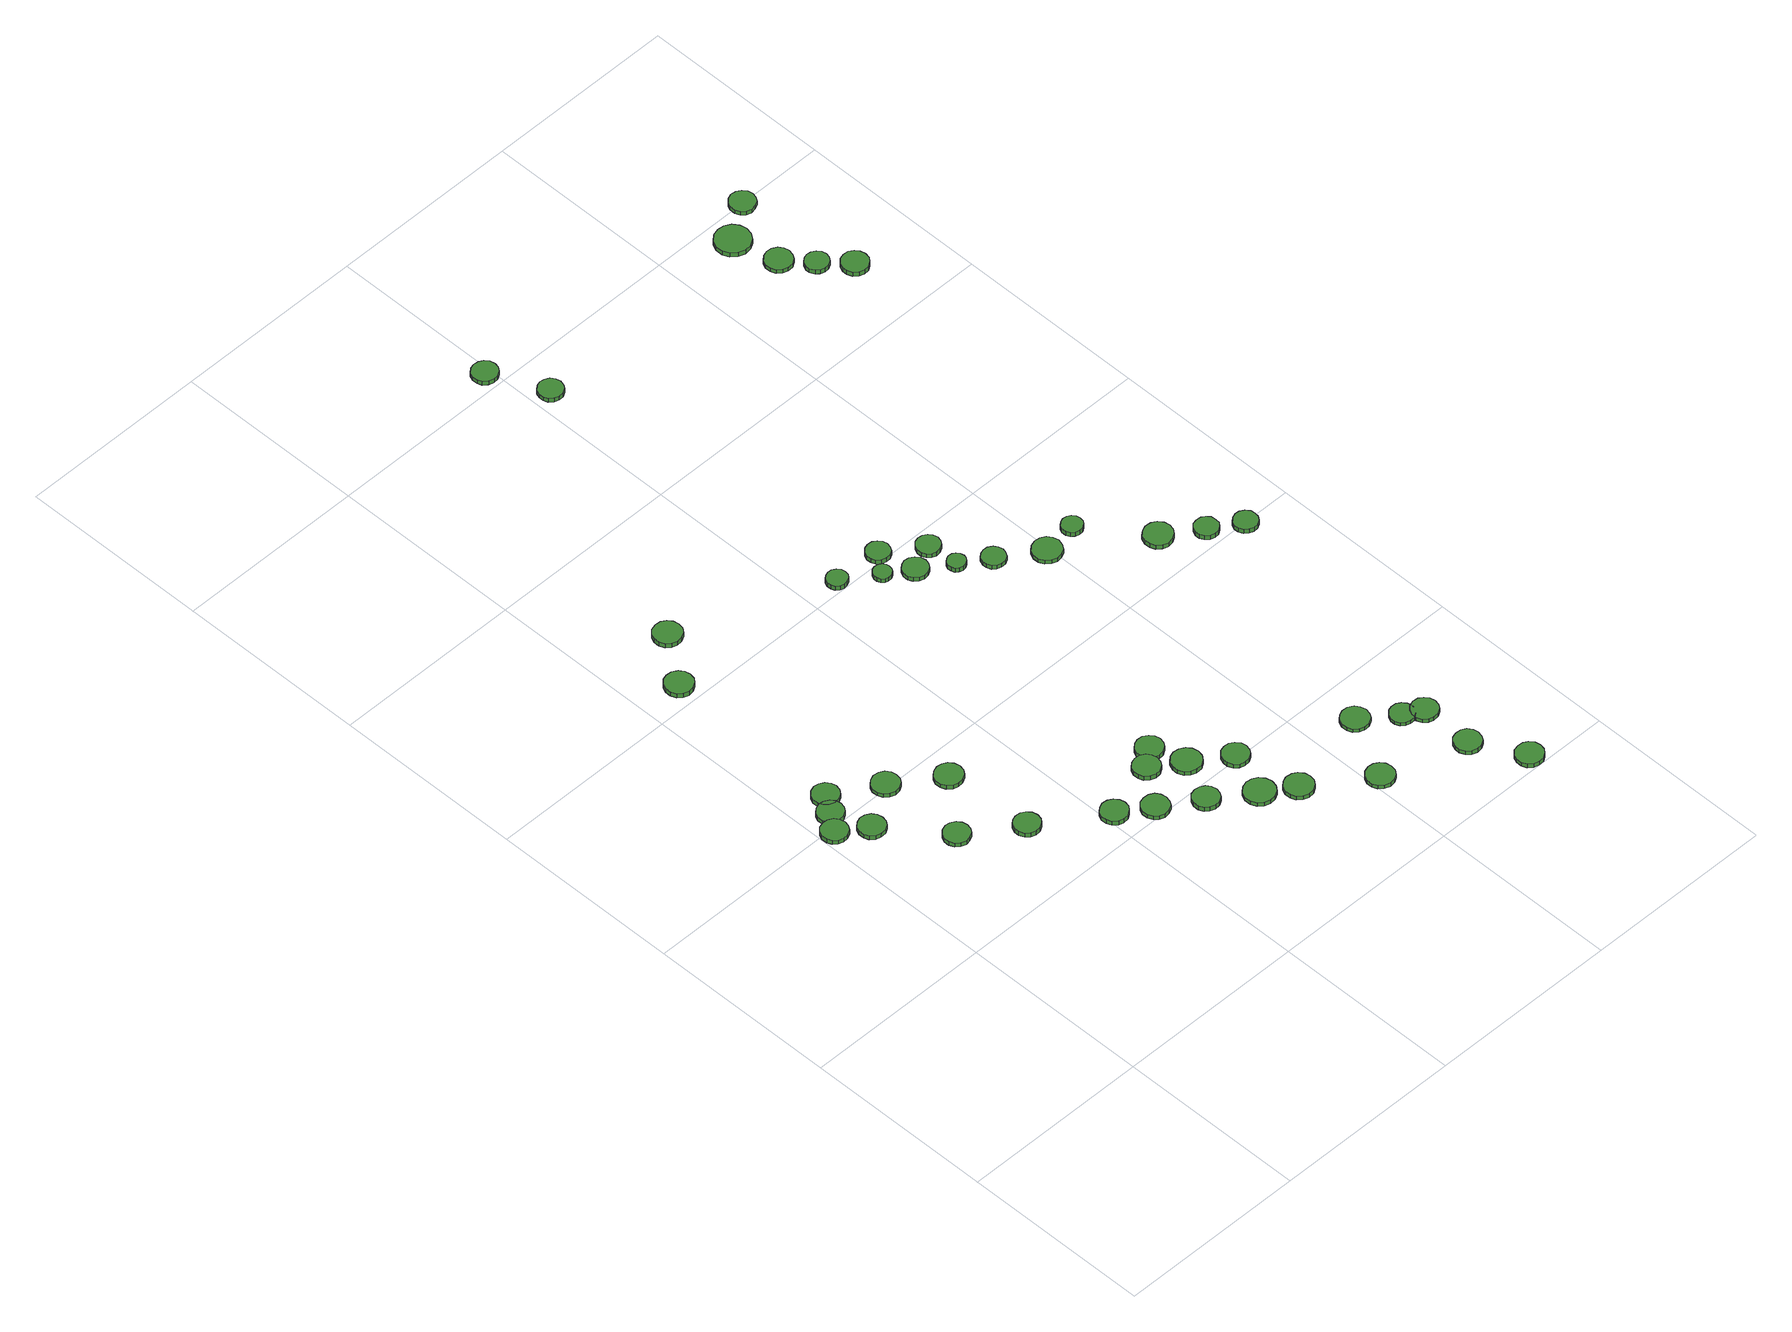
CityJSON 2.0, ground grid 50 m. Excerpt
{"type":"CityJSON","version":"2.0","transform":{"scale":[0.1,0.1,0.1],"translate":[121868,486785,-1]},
"CityObjects":{
"tree1":{"type":"SolitaryVegetationObject","attributes":{"function":"something"},"geometry":[{"type":"MultiSurface","lod":"1","boundaries":[[[0,1,2,3,4,5,6,7,8,9,10,11,12,13,14]],[[15,16,17,18,19,20,21,22,23,24,25,26,27,28,29]],[[0,29,28,1]],[[1,28,27,2]],[[2,27,26,3]],[[3,26,25,4]],[[4,25,24,5]],[[5,24,23,6]],[[6,23,22,7]],[[7,22,21,8]],[[8,21,20,9]],[[9,20,19,10]],[[10,19,18,11]],[[11,18,17,12]],[[12,17,16,13]],[[13,16,15,14]],[[14,15,29,0]]]}]},
"tree2":{"type":"SolitaryVegetationObject","attributes":{"function":"something"},"geometry":[{"type":"MultiSurface","lod":"1","boundaries":[[[30,31,32,33,34,35,36,37,38,39,40,41,42,43,44]],[[45,46,47,48,49,50,51,52,53,54,55,56,57,58,59]],[[30,59,58,31]],[[31,58,57,32]],[[32,57,56,33]],[[33,56,55,34]],[[34,55,54,35]],[[35,54,53,36]],[[36,53,52,37]],[[37,52,51,38]],[[38,51,50,39]],[[39,50,49,40]],[[40,49,48,41]],[[41,48,47,42]],[[42,47,46,43]],[[43,46,45,44]],[[44,45,59,30]]]}]},
"tree3":{"type":"SolitaryVegetationObject","attributes":{"function":"something"},"geometry":[{"type":"MultiSurface","lod":"1","boundaries":[[[60,61,62,63,64,65,66,67,68,69,70,71,72,73,74]],[[75,76,77,78,79,80,81,82,83,84,85,86,87,88,89]],[[60,89,88,61]],[[61,88,87,62]],[[62,87,86,63]],[[63,86,85,64]],[[64,85,84,65]],[[65,84,83,66]],[[66,83,82,67]],[[67,82,81,68]],[[68,81,80,69]],[[69,80,79,70]],[[70,79,78,71]],[[71,78,77,72]],[[72,77,76,73]],[[73,76,75,74]],[[74,75,89,60]]]}]},
"tree4":{"type":"SolitaryVegetationObject","attributes":{"function":"something"},"geometry":[{"type":"MultiSurface","lod":"1","boundaries":[[[90,91,92,93,94,95,96,97,98,99,100,101,102,103,104]],[[105,106,107,108,109,110,111,112,113,114,115,116,117,118,119]],[[90,119,118,91]],[[91,118,117,92]],[[92,117,116,93]],[[93,116,115,94]],[[94,115,114,95]],[[95,114,113,96]],[[96,113,112,97]],[[97,112,111,98]],[[98,111,110,99]],[[99,110,109,100]],[[100,109,108,101]],[[101,108,107,102]],[[102,107,106,103]],[[103,106,105,104]],[[104,105,119,90]]]}]},
"tree5":{"type":"SolitaryVegetationObject","attributes":{"function":"something"},"geometry":[{"type":"MultiSurface","lod":"1","boundaries":[[[120,121,122,123,124,125,126,127,128,129,130,131,132,133,134]],[[135,136,137,138,139,140,141,142,143,144,145,146,147,148,149]],[[120,149,148,121]],[[121,148,147,122]],[[122,147,146,123]],[[123,146,145,124]],[[124,145,144,125]],[[125,144,143,126]],[[126,143,142,127]],[[127,142,141,128]],[[128,141,140,129]],[[129,140,139,130]],[[130,139,138,131]],[[131,138,137,132]],[[132,137,136,133]],[[133,136,135,134]],[[134,135,149,120]]]}]},
"tree6":{"type":"SolitaryVegetationObject","attributes":{"function":"something"},"geometry":[{"type":"MultiSurface","lod":"1","boundaries":[[[150,151,152,153,154,155,156,157,158,159,160,161,162,163,164]],[[165,166,167,168,169,170,171,172,173,174,175,176,177,178,179]],[[150,179,178,151]],[[151,178,177,152]],[[152,177,176,153]],[[153,176,175,154]],[[154,175,174,155]],[[155,174,173,156]],[[156,173,172,157]],[[157,172,171,158]],[[158,171,170,159]],[[159,170,169,160]],[[160,169,168,161]],[[161,168,167,162]],[[162,167,166,163]],[[163,166,165,164]],[[164,165,179,150]]]}]},
"tree7":{"type":"SolitaryVegetationObject","attributes":{"function":"something"},"geometry":[{"type":"MultiSurface","lod":"1","boundaries":[[[180,181,182,183,184,185,186,187,188,189,190,191,192,193,194]],[[195,196,197,198,199,200,201,202,203,204,205,206,207,208,209]],[[180,209,208,181]],[[181,208,207,182]],[[182,207,206,183]],[[183,206,205,184]],[[184,205,204,185]],[[185,204,203,186]],[[186,203,202,187]],[[187,202,201,188]],[[188,201,200,189]],[[189,200,199,190]],[[190,199,198,191]],[[191,198,197,192]],[[192,197,196,193]],[[193,196,195,194]],[[194,195,209,180]]]}]},
"tree8":{"type":"SolitaryVegetationObject","attributes":{"function":"something"},"geometry":[{"type":"MultiSurface","lod":"1","boundaries":[[[210,211,212,213,214,215,216,217,218,219,220,221,222,223,224]],[[225,226,227,228,229,230,231,232,233,234,235,236,237,238,239]],[[210,239,238,211]],[[211,238,237,212]],[[212,237,236,213]],[[213,236,235,214]],[[214,235,234,215]],[[215,234,233,216]],[[216,233,232,217]],[[217,232,231,218]],[[218,231,230,219]],[[219,230,229,220]],[[220,229,228,221]],[[221,228,227,222]],[[222,227,226,223]],[[223,226,225,224]],[[224,225,239,210]]]}]},
"tree9":{"type":"SolitaryVegetationObject","attributes":{"function":"something"},"geometry":[{"type":"MultiSurface","lod":"1","boundaries":[[[240,241,242,243,244,245,246,247,248,249,250,251,252,253,254]],[[255,256,257,258,259,260,261,262,263,264,265,266,267,268,269]],[[240,269,268,241]],[[241,268,267,242]],[[242,267,266,243]],[[243,266,265,244]],[[244,265,264,245]],[[245,264,263,246]],[[246,263,262,247]],[[247,262,261,248]],[[248,261,260,249]],[[249,260,259,250]],[[250,259,258,251]],[[251,258,257,252]],[[252,257,256,253]],[[253,256,255,254]],[[254,255,269,240]]]}]},
"tree10":{"type":"SolitaryVegetationObject","attributes":{"function":"something"},"geometry":[{"type":"MultiSurface","lod":"1","boundaries":[[[270,271,272,273,274,275,276,277,278,279,280,281,282,283,284]],[[285,286,287,288,289,290,291,292,293,294,295,296,297,298,299]],[[270,299,298,271]],[[271,298,297,272]],[[272,297,296,273]],[[273,296,295,274]],[[274,295,294,275]],[[275,294,293,276]],[[276,293,292,277]],[[277,292,291,278]],[[278,291,290,279]],[[279,290,289,280]],[[280,289,288,281]],[[281,288,287,282]],[[282,287,286,283]],[[283,286,285,284]],[[284,285,299,270]]]}]},
"tree11":{"type":"SolitaryVegetationObject","attributes":{"function":"something"},"geometry":[{"type":"MultiSurface","lod":"1","boundaries":[[[300,301,302,303,304,305,306,307,308,309,310,311,312,313,314]],[[315,316,317,318,319,320,321,322,323,324,325,326,327,328,329]],[[300,329,328,301]],[[301,328,327,302]],[[302,327,326,303]],[[303,326,325,304]],[[304,325,324,305]],[[305,324,323,306]],[[306,323,322,307]],[[307,322,321,308]],[[308,321,320,309]],[[309,320,319,310]],[[310,319,318,311]],[[311,318,317,312]],[[312,317,316,313]],[[313,316,315,314]],[[314,315,329,300]]]}]},
"tree12":{"type":"SolitaryVegetationObject","attributes":{"function":"something"},"geometry":[{"type":"MultiSurface","lod":"1","boundaries":[[[330,331,332,333,334,335,336,337,338,339,340,341,342,343,344]],[[345,346,347,348,349,350,351,352,353,354,355,356,357,358,359]],[[330,359,358,331]],[[331,358,357,332]],[[332,357,356,333]],[[333,356,355,334]],[[334,355,354,335]],[[335,354,353,336]],[[336,353,352,337]],[[337,352,351,338]],[[338,351,350,339]],[[339,350,349,340]],[[340,349,348,341]],[[341,348,347,342]],[[342,347,346,343]],[[343,346,345,344]],[[344,345,359,330]]]}]},
"tree13":{"type":"SolitaryVegetationObject","attributes":{"function":"something"},"geometry":[{"type":"MultiSurface","lod":"1","boundaries":[[[360,361,362,363,364,365,366,367,368,369,370,371,372,373,374]],[[375,376,377,378,379,380,381,382,383,384,385,386,387,388,389]],[[360,389,388,361]],[[361,388,387,362]],[[362,387,386,363]],[[363,386,385,364]],[[364,385,384,365]],[[365,384,383,366]],[[366,383,382,367]],[[367,382,381,368]],[[368,381,380,369]],[[369,380,379,370]],[[370,379,378,371]],[[371,378,377,372]],[[372,377,376,373]],[[373,376,375,374]],[[374,375,389,360]]]}]},
"tree14":{"type":"SolitaryVegetationObject","attributes":{"function":"something"},"geometry":[{"type":"MultiSurface","lod":"1","boundaries":[[[390,391,392,393,394,395,396,397,398,399,400,401,402,403,404]],[[405,406,407,408,409,410,411,412,413,414,415,416,417,418,419]],[[390,419,418,391]],[[391,418,417,392]],[[392,417,416,393]],[[393,416,415,394]],[[394,415,414,395]],[[395,414,413,396]],[[396,413,412,397]],[[397,412,411,398]],[[398,411,410,399]],[[399,410,409,400]],[[400,409,408,401]],[[401,408,407,402]],[[402,407,406,403]],[[403,406,405,404]],[[404,405,419,390]]]}]},
"tree15":{"type":"SolitaryVegetationObject","attributes":{"function":"something"},"geometry":[{"type":"MultiSurface","lod":"1","boundaries":[[[420,421,422,423,424,425,426,427,428,429,430,431,432,433,434]],[[435,436,437,438,439,440,441,442,443,444,445,446,447,448,449]],[[420,449,448,421]],[[421,448,447,422]],[[422,447,446,423]],[[423,446,445,424]],[[424,445,444,425]],[[425,444,443,426]],[[426,443,442,427]],[[427,442,441,428]],[[428,441,440,429]],[[429,440,439,430]],[[430,439,438,431]],[[431,438,437,432]],[[432,437,436,433]],[[433,436,435,434]],[[434,435,449,420]]]}]},
"tree16":{"type":"SolitaryVegetationObject","attributes":{"function":"something"},"geometry":[{"type":"MultiSurface","lod":"1","boundaries":[[[450,451,452,453,454,455,456,457,458,459,460,461,462,463,464]],[[465,466,467,468,469,470,471,472,473,474,475,476,477,478,479]],[[450,479,478,451]],[[451,478,477,452]],[[452,477,476,453]],[[453,476,475,454]],[[454,475,474,455]],[[455,474,473,456]],[[456,473,472,457]],[[457,472,471,458]],[[458,471,470,459]],[[459,470,469,460]],[[460,469,468,461]],[[461,468,467,462]],[[462,467,466,463]],[[463,466,465,464]],[[464,465,479,450]]]}]},
"tree17":{"type":"SolitaryVegetationObject","attributes":{"function":"something"},"geometry":[{"type":"MultiSurface","lod":"1","boundaries":[[[480,481,482,483,484,485,486,487,488,489,490,491,492,493,494]],[[495,496,497,498,499,500,501,502,503,504,505,506,507,508,509]],[[480,509,508,481]],[[481,508,507,482]],[[482,507,506,483]],[[483,506,505,484]],[[484,505,504,485]],[[485,504,503,486]],[[486,503,502,487]],[[487,502,501,488]],[[488,501,500,489]],[[489,500,499,490]],[[490,499,498,491]],[[491,498,497,492]],[[492,497,496,493]],[[493,496,495,494]],[[494,495,509,480]]]}]},
"tree18":{"type":"SolitaryVegetationObject","attributes":{"function":"something"},"geometry":[{"type":"MultiSurface","lod":"1","boundaries":[[[510,511,512,513,514,515,516,517,518,519,520,521,522,523,524]],[[525,526,527,528,529,530,531,532,533,534,535,536,537,538,539]],[[510,539,538,511]],[[511,538,537,512]],[[512,537,536,513]],[[513,536,535,514]],[[514,535,534,515]],[[515,534,533,516]],[[516,533,532,517]],[[517,532,531,518]],[[518,531,530,519]],[[519,530,529,520]],[[520,529,528,521]],[[521,528,527,522]],[[522,527,526,523]],[[523,526,525,524]],[[524,525,539,510]]]}]},
"tree19":{"type":"SolitaryVegetationObject","attributes":{"function":"something"},"geometry":[{"type":"MultiSurface","lod":"1","boundaries":[[[540,541,542,543,544,545,546,547,548,549,550,551,552,553,554]],[[555,556,557,558,559,560,561,562,563,564,565,566,567,568,569]],[[540,569,568,541]],[[541,568,567,542]],[[542,567,566,543]],[[543,566,565,544]],[[544,565,564,545]],[[545,564,563,546]],[[546,563,562,547]],[[547,562,561,548]],[[548,561,560,549]],[[549,560,559,550]],[[550,559,558,551]],[[551,558,557,552]],[[552,557,556,553]],[[553,556,555,554]],[[554,555,569,540]]]}]},
"tree20":{"type":"SolitaryVegetationObject","attributes":{"function":"something"},"geometry":[{"type":"MultiSurface","lod":"1","boundaries":[[[570,571,572,573,574,575,576,577,578,579,580,581,582,583,584]],[[585,586,587,588,589,590,591,592,593,594,595,596,597,598,599]],[[570,599,598,571]],[[571,598,597,572]],[[572,597,596,573]],[[573,596,595,574]],[[574,595,594,575]],[[575,594,593,576]],[[576,593,592,577]],[[577,592,591,578]],[[578,591,590,579]],[[579,590,589,580]],[[580,589,588,581]],[[581,588,587,582]],[[582,587,586,583]],[[583,586,585,584]],[[584,585,599,570]]]}]},
"tree21":{"type":"SolitaryVegetationObject","attributes":{"function":"something"},"geometry":[{"type":"MultiSurface","lod":"1","boundaries":[[[600,601,602,603,604,605,606,607,608,609,610,611,612,613,614]],[[615,616,617,618,619,620,621,622,623,624,625,626,627,628,629]],[[600,629,628,601]],[[601,628,627,602]],[[602,627,626,603]],[[603,626,625,604]],[[604,625,624,605]],[[605,624,623,606]],[[606,623,622,607]],[[607,622,621,608]],[[608,621,620,609]],[[609,620,619,610]],[[610,619,618,611]],[[611,618,617,612]],[[612,617,616,613]],[[613,616,615,614]],[[614,615,629,600]]]}]},
"tree22":{"type":"SolitaryVegetationObject","attributes":{"function":"something"},"geometry":[{"type":"MultiSurface","lod":"1","boundaries":[[[630,631,632,633,634,635,636,637,638,639,640,641,642,643,644]],[[645,646,647,648,649,650,651,652,653,654,655,656,657,658,659]],[[630,659,658,631]],[[631,658,657,632]],[[632,657,656,633]],[[633,656,655,634]],[[634,655,654,635]],[[635,654,653,636]],[[636,653,652,637]],[[637,652,651,638]],[[638,651,650,639]],[[639,650,649,640]],[[640,649,648,641]],[[641,648,647,642]],[[642,647,646,643]],[[643,646,645,644]],[[644,645,659,630]]]}]},
"tree23":{"type":"SolitaryVegetationObject","attributes":{"function":"something"},"geometry":[{"type":"MultiSurface","lod":"1","boundaries":[[[660,661,662,663,664,665,666,667,668,669,670,671,672,673,674]],[[675,676,677,678,679,680,681,682,683,684,685,686,687,688,689]],[[660,689,688,661]],[[661,688,687,662]],[[662,687,686,663]],[[663,686,685,664]],[[664,685,684,665]],[[665,684,683,666]],[[666,683,682,667]],[[667,682,681,668]],[[668,681,680,669]],[[669,680,679,670]],[[670,679,678,671]],[[671,678,677,672]],[[672,677,676,673]],[[673,676,675,674]],[[674,675,689,660]]]}]},
"tree24":{"type":"SolitaryVegetationObject","attributes":{"function":"something"},"geometry":[{"type":"MultiSurface","lod":"1","boundaries":[[[690,691,692,693,694,695,696,697,698,699,700,701,702,703,704]],[[705,706,707,708,709,710,711,712,713,714,715,716,717,718,719]],[[690,719,718,691]],[[691,718,717,692]],[[692,717,716,693]],[[693,716,715,694]],[[694,715,714,695]],[[695,714,713,696]],[[696,713,712,697]],[[697,712,711,698]],[[698,711,710,699]],[[699,710,709,700]],[[700,709,708,701]],[[701,708,707,702]],[[702,707,706,703]],[[703,706,705,704]],[[704,705,719,690]]]}]},
"tree25":{"type":"SolitaryVegetationObject","attributes":{"function":"something"},"geometry":[{"type":"MultiSurface","lod":"1","boundaries":[[[720,721,722,723,724,725,726,727,728,729,730,731,732,733,734]],[[735,736,737,738,739,740,741,742,743,744,745,746,747,748,749]],[[720,749,748,721]],[[721,748,747,722]],[[722,747,746,723]],[[723,746,745,724]],[[724,745,744,725]],[[725,744,743,726]],[[726,743,742,727]],[[727,742,741,728]],[[728,741,740,729]],[[729,740,739,730]],[[730,739,738,731]],[[731,738,737,732]],[[732,737,736,733]],[[733,736,735,734]],[[734,735,749,720]]]}]},
"tree26":{"type":"SolitaryVegetationObject","attributes":{"function":"something"},"geometry":[{"type":"MultiSurface","lod":"1","boundaries":[[[750,751,752,753,754,755,756,757,758,759,760,761,762,763,764]],[[765,766,767,768,769,770,771,772,773,774,775,776,777,778,779]],[[750,779,778,751]],[[751,778,777,752]],[[752,777,776,753]],[[753,776,775,754]],[[754,775,774,755]],[[755,774,773,756]],[[756,773,772,757]],[[757,772,771,758]],[[758,771,770,759]],[[759,770,769,760]],[[760,769,768,761]],[[761,768,767,762]],[[762,767,766,763]],[[763,766,765,764]],[[764,765,779,750]]]}]},
"tree27":{"type":"SolitaryVegetationObject","attributes":{"function":"something"},"geometry":[{"type":"MultiSurface","lod":"1","boundaries":[[[780,781,782,783,784,785,786,787,788,789,790,791,792,793,794]],[[795,796,797,798,799,800,801,802,803,804,805,806,807,808,809]],[[780,809,808,781]],[[781,808,807,782]],[[782,807,806,783]],[[783,806,805,784]],[[784,805,804,785]],[[785,804,803,786]],[[786,803,802,787]],[[787,802,801,788]],[[788,801,800,789]],[[789,800,799,790]],[[790,799,798,791]],[[791,798,797,792]],[[792,797,796,793]],[[793,796,795,794]],[[794,795,809,780]]]}]},
"tree28":{"type":"SolitaryVegetationObject","attributes":{"function":"something"},"geometry":[{"type":"MultiSurface","lod":"1","boundaries":[[[810,811,812,813,814,815,816,817,818,819,820,821,822,823,824]],[[825,826,827,828,829,830,831,832,833,834,835,836,837,838,839]],[[810,839,838,811]],[[811,838,837,812]],[[812,837,836,813]],[[813,836,835,814]],[[814,835,834,815]],[[815,834,833,816]],[[816,833,832,817]],[[817,832,831,818]],[[818,831,830,819]],[[819,830,829,820]],[[820,829,828,821]],[[821,828,827,822]],[[822,827,826,823]],[[823,826,825,824]],[[824,825,839,810]]]}]},
"tree29":{"type":"SolitaryVegetationObject","attributes":{"function":"something"},"geometry":[{"type":"MultiSurface","lod":"1","boundaries":[[[840,841,842,843,844,845,846,847,848,849,850,851,852,853,854]],[[855,856,857,858,859,860,861,862,863,864,865,866,867,868,869]],[[840,869,868,841]],[[841,868,867,842]],[[842,867,866,843]],[[843,866,865,844]],[[844,865,864,845]],[[845,864,863,846]],[[846,863,862,847]],[[847,862,861,848]],[[848,861,860,849]],[[849,860,859,850]],[[850,859,858,851]],[[851,858,857,852]],[[852,857,856,853]],[[853,856,855,854]],[[854,855,869,840]]]}]},
"tree30":{"type":"SolitaryVegetationObject","attributes":{"function":"something"},"geometry":[{"type":"MultiSurface","lod":"1","boundaries":[[[870,871,872,873,874,875,876,877,878,879,880,881,882,883,884]],[[885,886,887,888,889,890,891,892,893,894,895,896,897,898,899]],[[870,899,898,871]],[[871,898,897,872]],[[872,897,896,873]],[[873,896,895,874]],[[874,895,894,875]],[[875,894,893,876]],[[876,893,892,877]],[[877,892,891,878]],[[878,891,890,879]],[[879,890,889,880]],[[880,889,888,881]],[[881,888,887,882]],[[882,887,886,883]],[[883,886,885,884]],[[884,885,899,870]]]}]},
"tree31":{"type":"SolitaryVegetationObject","attributes":{"function":"something"},"geometry":[{"type":"MultiSurface","lod":"1","boundaries":[[[900,901,902,903,904,905,906,907,908,909,910,911,912,913,914]],[[915,916,917,918,919,920,921,922,923,924,925,926,927,928,929]],[[900,929,928,901]],[[901,928,927,902]],[[902,927,926,903]],[[903,926,925,904]],[[904,925,924,905]],[[905,924,923,906]],[[906,923,922,907]],[[907,922,921,908]],[[908,921,920,909]],[[909,920,919,910]],[[910,919,918,911]],[[911,918,917,912]],[[912,917,916,913]],[[913,916,915,914]],[[914,915,929,900]]]}]},
"tree32":{"type":"SolitaryVegetationObject","attributes":{"function":"something"},"geometry":[{"type":"MultiSurface","lod":"1","boundaries":[[[930,931,932,933,934,935,936,937,938,939,940,941,942,943,944]],[[945,946,947,948,949,950,951,952,953,954,955,956,957,958,959]],[[930,959,958,931]],[[931,958,957,932]],[[932,957,956,933]],[[933,956,955,934]],[[934,955,954,935]],[[935,954,953,936]],[[936,953,952,937]],[[937,952,951,938]],[[938,951,950,939]],[[939,950,949,940]],[[940,949,948,941]],[[941,948,947,942]],[[942,947,946,943]],[[943,946,945,944]],[[944,945,959,930]]]}]},
"tree33":{"type":"SolitaryVegetationObject","attributes":{"function":"something"},"geometry":[{"type":"MultiSurface","lod":"1","boundaries":[[[960,961,962,963,964,965,966,967,968,969,970,971,972,973,974]],[[975,976,977,978,979,980,981,982,983,984,985,986,987,988,989]],[[960,989,988,961]],[[961,988,987,962]],[[962,987,986,963]],[[963,986,985,964]],[[964,985,984,965]],[[965,984,983,966]],[[966,983,982,967]],[[967,982,981,968]],[[968,981,980,969]],[[969,980,979,970]],[[970,979,978,971]],[[971,978,977,972]],[[972,977,976,973]],[[973,976,975,974]],[[974,975,989,960]]]}]},
"tree34":{"type":"SolitaryVegetationObject","attributes":{"function":"something"},"geometry":[{"type":"MultiSurface","lod":"1","boundaries":[[[990,991,992,993,994,995,996,997,998,999,1000,1001,1002,1003,1004]],[[1005,1006,1007,1008,1009,1010,1011,1012,1013,1014,1015,1016,1017,1018,1019]],[[990,1019,1018,991]],[[991,1018,1017,992]],[[992,1017,1016,993]],[[993,1016,1015,994]],[[994,1015,1014,995]],[[995,1014,1013,996]],[[996,1013,1012,997]],[[997,1012,1011,998]],[[998,1011,1010,999]],[[999,1010,1009,1000]],[[1000,1009,1008,1001]],[[1001,1008,1007,1002]],[[1002,1007,1006,1003]],[[1003,1006,1005,1004]],[[1004,1005,1019,990]]]}]},
"tree35":{"type":"SolitaryVegetationObject","attributes":{"function":"something"},"geometry":[{"type":"MultiSurface","lod":"1","boundaries":[[[1020,1021,1022,1023,1024,1025,1026,1027,1028,1029,1030,1031,1032,1033,1034]],[[1035,1036,1037,1038,1039,1040,1041,1042,1043,1044,1045,1046,1047,1048,1049]],[[1020,1049,1048,1021]],[[1021,1048,1047,1022]],[[1022,1047,1046,1023]],[[1023,1046,1045,1024]],[[1024,1045,1044,1025]],[[1025,1044,1043,1026]],[[1026,1043,1042,1027]],[[1027,1042,1041,1028]],[[1028,1041,1040,1029]],[[1029,1040,1039,1030]],[[1030,1039,1038,1031]],[[1031,1038,1037,1032]],[[1032,1037,1036,1033]],[[1033,1036,1035,1034]],[[1034,1035,1049,1020]]]}]},
"tree36":{"type":"SolitaryVegetationObject","attributes":{"function":"something"},"geometry":[{"type":"MultiSurface","lod":"1","boundaries":[[[1050,1051,1052,1053,1054,1055,1056,1057,1058,1059,1060,1061,1062,1063,1064]],[[1065,1066,1067,1068,1069,1070,1071,1072,1073,1074,1075,1076,1077,1078,1079]],[[1050,1079,1078,1051]],[[1051,1078,1077,1052]],[[1052,1077,1076,1053]],[[1053,1076,1075,1054]],[[1054,1075,1074,1055]],[[1055,1074,1073,1056]],[[1056,1073,1072,1057]],[[1057,1072,1071,1058]],[[1058,1071,1070,1059]],[[1059,1070,1069,1060]],[[1060,1069,1068,1061]],[[1061,1068,1067,1062]],[[1062,1067,1066,1063]],[[1063,1066,1065,1064]],[[1064,1065,1079,1050]]]}]},
"tree37":{"type":"SolitaryVegetationObject","attributes":{"function":"something"},"geometry":[{"type":"MultiSurface","lod":"1","boundaries":[[[1080,1081,1082,1083,1084,1085,1086,1087,1088,1089,1090,1091,1092,1093,1094]],[[1095,1096,1097,1098,1099,1100,1101,1102,1103,1104,1105,1106,1107,1108,1109]],[[1080,1109,1108,1081]],[[1081,1108,1107,1082]],[[1082,1107,1106,1083]],[[1083,1106,1105,1084]],[[1084,1105,1104,1085]],[[1085,1104,1103,1086]],[[1086,1103,1102,1087]],[[1087,1102,1101,1088]],[[1088,1101,1100,1089]],[[1089,1100,1099,1090]],[[1090,1099,1098,1091]],[[1091,1098,1097,1092]],[[1092,1097,1096,1093]],[[1093,1096,1095,1094]],[[1094,1095,1109,1080]]]}]},
"tree38":{"type":"SolitaryVegetationObject","attributes":{"function":"something"},"geometry":[{"type":"MultiSurface","lod":"1","boundaries":[[[1110,1111,1112,1113,1114,1115,1116,1117,1118,1119,1120,1121,1122,1123,1124]],[[1125,1126,1127,1128,1129,1130,1131,1132,1133,1134,1135,1136,1137,1138,1139]],[[1110,1139,1138,1111]],[[1111,1138,1137,1112]],[[1112,1137,1136,1113]],[[1113,1136,1135,1114]],[[1114,1135,1134,1115]],[[1115,1134,1133,1116]],[[1116,1133,1132,1117]],[[1117,1132,1131,1118]],[[1118,1131,1130,1119]],[[1119,1130,1129,1120]],[[1120,1129,1128,1121]],[[1121,1128,1127,1122]],[[1122,1127,1126,1123]],[[1123,1126,1125,1124]],[[1124,1125,1139,1110]]]}]},
"tree39":{"type":"SolitaryVegetationObject","attributes":{"function":"something"},"geometry":[{"type":"MultiSurface","lod":"1","boundaries":[[[1140,1141,1142,1143,1144,1145,1146,1147,1148,1149,1150,1151,1152,1153,1154]],[[1155,1156,1157,1158,1159,1160,1161,1162,1163,1164,1165,1166,1167,1168,1169]],[[1140,1169,1168,1141]],[[1141,1168,1167,1142]],[[1142,1167,1166,1143]],[[1143,1166,1165,1144]],[[1144,1165,1164,1145]],[[1145,1164,1163,1146]],[[1146,1163,1162,1147]],[[1147,1162,1161,1148]],[[1148,1161,1160,1149]],[[1149,1160,1159,1150]],[[1150,1159,1158,1151]],[[1151,1158,1157,1152]],[[1152,1157,1156,1153]],[[1153,1156,1155,1154]],[[1154,1155,1169,1140]]]}]},
"tree40":{"type":"SolitaryVegetationObject","attributes":{"function":"something"},"geometry":[{"type":"MultiSurface","lod":"1","boundaries":[[[1170,1171,1172,1173,1174,1175,1176,1177,1178,1179,1180,1181,1182,1183,1184]],[[1185,1186,1187,1188,1189,1190,1191,1192,1193,1194,1195,1196,1197,1198,1199]],[[1170,1199,1198,1171]],[[1171,1198,1197,1172]],[[1172,1197,1196,1173]],[[1173,1196,1195,1174]],[[1174,1195,1194,1175]],[[1175,1194,1193,1176]],[[1176,1193,1192,1177]],[[1177,1192,1191,1178]],[[1178,1191,1190,1179]],[[1179,1190,1189,1180]],[[1180,1189,1188,1181]],[[1181,1188,1187,1182]],[[1182,1187,1186,1183]],[[1183,1186,1185,1184]],[[1184,1185,1199,1170]]]}]},
"tree41":{"type":"SolitaryVegetationObject","attributes":{"function":"something"},"geometry":[{"type":"MultiSurface","lod":"1","boundaries":[[[1200,1201,1202,1203,1204,1205,1206,1207,1208,1209,1210,1211,1212,1213,1214]],[[1215,1216,1217,1218,1219,1220,1221,1222,1223,1224,1225,1226,1227,1228,1229]],[[1200,1229,1228,1201]],[[1201,1228,1227,1202]],[[1202,1227,1226,1203]],[[1203,1226,1225,1204]],[[1204,1225,1224,1205]],[[1205,1224,1223,1206]],[[1206,1223,1222,1207]],[[1207,1222,1221,1208]],[[1208,1221,1220,1209]],[[1209,1220,1219,1210]],[[1210,1219,1218,1211]],[[1211,1218,1217,1212]],[[1212,1217,1216,1213]],[[1213,1216,1215,1214]],[[1214,1215,1229,1200]]]}]},
"tree42":{"type":"SolitaryVegetationObject","attributes":{"function":"something"},"geometry":[{"type":"MultiSurface","lod":"1","boundaries":[[[1230,1231,1232,1233,1234,1235,1236,1237,1238,1239,1240,1241,1242,1243,1244]],[[1245,1246,1247,1248,1249,1250,1251,1252,1253,1254,1255,1256,1257,1258,1259]],[[1230,1259,1258,1231]],[[1231,1258,1257,1232]],[[1232,1257,1256,1233]],[[1233,1256,1255,1234]],[[1234,1255,1254,1235]],[[1235,1254,1253,1236]],[[1236,1253,1252,1237]],[[1237,1252,1251,1238]],[[1238,1251,1250,1239]],[[1239,1250,1249,1240]],[[1240,1249,1248,1241]],[[1241,1248,1247,1242]],[[1242,1247,1246,1243]],[[1243,1246,1245,1244]],[[1244,1245,1259,1230]]]}]},
"tree43":{"type":"SolitaryVegetationObject","attributes":{"function":"something"},"geometry":[{"type":"MultiSurface","lod":"1","boundaries":[[[1260,1261,1262,1263,1264,1265,1266,1267,1268,1269,1270,1271,1272,1273,1274]],[[1275,1276,1277,1278,1279,1280,1281,1282,1283,1284,1285,1286,1287,1288,1289]],[[1260,1289,1288,1261]],[[1261,1288,1287,1262]],[[1262,1287,1286,1263]],[[1263,1286,1285,1264]],[[1264,1285,1284,1265]],[[1265,1284,1283,1266]],[[1266,1283,1282,1267]],[[1267,1282,1281,1268]],[[1268,1281,1280,1269]],[[1269,1280,1279,1270]],[[1270,1279,1278,1271]],[[1271,1278,1277,1272]],[[1272,1277,1276,1273]],[[1273,1276,1275,1274]],[[1274,1275,1289,1260]]]}]},
"tree44":{"type":"SolitaryVegetationObject","attributes":{"function":"something"},"geometry":[{"type":"MultiSurface","lod":"1","boundaries":[[[1290,1291,1292,1293,1294,1295,1296,1297,1298,1299,1300,1301,1302,1303,1304]],[[1305,1306,1307,1308,1309,1310,1311,1312,1313,1314,1315,1316,1317,1318,1319]],[[1290,1319,1318,1291]],[[1291,1318,1317,1292]],[[1292,1317,1316,1293]],[[1293,1316,1315,1294]],[[1294,1315,1314,1295]],[[1295,1314,1313,1296]],[[1296,1313,1312,1297]],[[1297,1312,1311,1298]],[[1298,1311,1310,1299]],[[1299,1310,1309,1300]],[[1300,1309,1308,1301]],[[1301,1308,1307,1302]],[[1302,1307,1306,1303]],[[1303,1306,1305,1304]],[[1304,1305,1319,1290]]]}]}
},
"vertices":[
[69,985,21],[66,999,21],[58,1011,21],[45,1018,21],[31,1019,21],[18,1015,21],[8,1005,21],[2,993,21],[2,978,21],[8,966,21],[18,956,21],[31,952,21],[45,953,21],[58,960,21],[66,972,21],[66,972,8],[58,960,8],[45,953,8],[31,952,8],[18,956,8],[8,966,8],[2,978,8],[2,993,8],[8,1005,8],[18,1015,8],[31,1019,8],[45,1018,8],[58,1011,8],[66,999,8],[69,985,8],
[104,1033,20],[101,1047,20],[93,1058,20],[80,1065,20],[67,1067,20],[53,1062,20],[43,1053,20],[37,1040,20],[37,1026,20],[43,1013,20],[53,1004,20],[67,1000,20],[80,1001,20],[93,1008,20],[101,1019,20],[101,1019,7],[93,1008,7],[80,1001,7],[67,1000,7],[53,1004,7],[43,1013,7],[37,1026,7],[37,1040,7],[43,1053,7],[53,1062,7],[67,1067,7],[80,1065,7],[93,1058,7],[101,1047,7],[104,1033,7],
[140,936,20],[137,950,20],[129,962,20],[116,969,20],[102,971,20],[88,966,20],[77,956,20],[72,943,20],[72,929,20],[77,916,20],[88,906,20],[102,902,20],[116,903,20],[129,910,20],[137,922,20],[137,922,8],[129,910,8],[116,903,8],[102,902,8],[88,906,8],[77,916,8],[72,929,8],[72,943,8],[77,956,8],[88,966,8],[102,971,8],[116,969,8],[129,962,8],[137,950,8],[140,936,8],
[135,1079,20],[132,1092,20],[123,1104,20],[111,1111,20],[97,1113,20],[83,1108,20],[73,1099,20],[67,1086,20],[67,1071,20],[73,1058,20],[83,1049,20],[97,1044,20],[111,1046,20],[123,1053,20],[132,1065,20],[132,1065,8],[123,1053,8],[111,1046,8],[97,1044,8],[83,1049,8],[73,1058,8],[67,1071,8],[67,1086,8],[73,1099,8],[83,1108,8],[97,1113,8],[111,1111,8],[123,1104,8],[132,1092,8],[135,1079,8],
[259,784,19],[256,798,19],[248,809,19],[235,816,19],[222,818,19],[208,813,19],[198,804,19],[192,791,19],[192,777,19],[198,764,19],[208,755,19],[222,750,19],[235,752,19],[248,759,19],[256,770,19],[256,770,7],[248,759,7],[235,752,7],[222,750,7],[208,755,7],[198,764,7],[192,777,7],[192,791,7],[198,804,7],[208,813,7],[222,818,7],[235,816,7],[248,809,7],[256,798,7],[259,784,7],
[256,1007,19],[253,1021,19],[245,1033,19],[232,1040,19],[217,1042,19],[203,1037,19],[192,1027,19],[186,1014,19],[186,999,19],[192,986,19],[203,976,19],[217,971,19],[232,973,19],[245,980,19],[253,992,19],[253,992,8],[245,980,8],[232,973,8],[217,971,8],[203,976,8],[192,986,8],[186,999,8],[186,1014,8],[192,1027,8],[203,1037,8],[217,1042,8],[232,1040,8],[245,1033,8],[253,1021,8],[256,1007,8],
[392,692,20],[389,706,20],[380,717,20],[368,724,20],[354,725,20],[341,721,20],[331,712,20],[325,699,20],[325,685,20],[331,672,20],[341,663,20],[354,658,20],[368,660,20],[380,667,20],[389,678,20],[389,678,7],[380,667,7],[368,660,7],[354,658,7],[341,663,7],[331,672,7],[325,685,7],[325,699,7],[331,712,7],[341,721,7],[354,725,7],[368,724,7],[380,717,7],[389,706,7],[392,692,7],
[140,1549,30],[137,1564,30],[128,1576,30],[115,1584,30],[100,1585,30],[86,1581,30],[75,1571,30],[69,1557,30],[69,1542,30],[75,1528,30],[86,1518,30],[100,1513,30],[115,1515,30],[128,1522,30],[137,1534,30],[137,1534,17],[128,1522,17],[115,1515,17],[100,1513,17],[86,1518,17],[75,1528,17],[69,1542,17],[69,1557,17],[75,1571,17],[86,1581,17],[100,1585,17],[115,1584,17],[128,1576,17],[137,1564,17],[140,1549,17],
[376,923,19],[373,938,19],[364,950,19],[351,957,19],[337,959,19],[322,954,19],[311,944,19],[305,931,19],[305,916,19],[311,902,19],[322,892,19],[337,888,19],[351,889,19],[364,897,19],[373,909,19],[373,909,7],[364,897,7],[351,889,7],[337,888,7],[322,892,7],[311,902,7],[305,916,7],[305,931,7],[311,944,7],[322,954,7],[337,959,7],[351,957,7],[364,950,7],[373,938,7],[376,923,7],
[228,1672,36],[225,1687,36],[216,1699,36],[203,1707,36],[188,1708,36],[173,1704,36],[162,1693,36],[156,1680,36],[156,1665,36],[162,1651,36],[173,1641,36],[188,1636,36],[203,1638,36],[216,1645,36],[225,1657,36],[225,1657,23],[216,1645,23],[203,1638,23],[188,1636,23],[173,1641,23],[162,1651,23],[156,1665,23],[156,1680,23],[162,1693,23],[173,1704,23],[188,1708,23],[203,1707,23],[216,1699,23],[225,1687,23],[228,1672,23],
[559,578,20],[556,592,20],[547,604,20],[535,611,20],[520,613,20],[507,608,20],[496,599,20],[490,586,20],[490,571,20],[496,558,20],[507,548,20],[520,544,20],[535,545,20],[547,553,20],[556,564,20],[556,564,7],[547,553,7],[535,545,7],[520,544,7],[507,548,7],[496,558,7],[490,571,7],[490,586,7],[496,599,7],[507,608,7],[520,613,7],[535,611,7],[547,604,7],[556,592,7],[559,578,7],
[637,524,19],[634,539,19],[626,551,19],[613,558,19],[598,559,19],[584,555,19],[574,545,19],[568,532,19],[568,517,19],[574,504,19],[584,494,19],[598,489,19],[613,491,19],[626,498,19],[634,510,19],[634,510,7],[626,498,7],[613,491,7],[598,489,7],[584,494,7],[574,504,7],[568,517,7],[568,532,7],[574,545,7],[584,555,7],[598,559,7],[613,558,7],[626,551,7],[634,539,7],[637,524,7],
[734,460,20],[731,474,20],[723,485,20],[711,492,20],[697,494,20],[683,490,20],[673,480,20],[667,467,20],[667,453,20],[673,440,20],[683,431,20],[697,427,20],[711,428,20],[723,435,20],[731,447,20],[731,447,7],[723,435,7],[711,428,7],[697,427,7],[683,431,7],[673,440,7],[667,453,7],[667,467,7],[673,480,7],[683,490,7],[697,494,7],[711,492,7],[723,485,7],[731,474,7],[734,460,7],
[708,624,20],[705,638,20],[697,650,20],[684,657,20],[670,658,20],[656,654,20],[645,644,20],[640,631,20],[640,617,20],[645,604,20],[656,594,20],[670,590,20],[684,591,20],[697,598,20],[705,610,20],[705,610,7],[697,598,7],[684,591,7],[670,590,7],[656,594,7],[645,604,7],[640,617,7],[640,631,7],[645,644,7],[656,654,7],[670,658,7],[684,657,7],[697,650,7],[705,638,7],[708,624,7],
[840,388,19],[836,405,19],[826,418,19],[812,426,19],[796,428,19],[780,423,19],[768,412,19],[761,397,19],[761,380,19],[768,365,19],[780,354,19],[796,349,19],[812,351,19],[826,359,19],[836,372,19],[836,372,8],[826,359,8],[812,351,8],[796,349,8],[780,354,8],[768,365,8],[761,380,8],[761,397,8],[768,412,8],[780,423,8],[796,428,8],[812,426,8],[826,418,8],[836,405,8],[840,388,8],
[755,660,19],[752,675,19],[743,686,19],[731,694,19],[716,695,19],[703,691,19],[692,681,19],[686,668,19],[686,653,19],[692,640,19],[703,630,19],[716,626,19],[731,627,19],[743,635,19],[752,646,19],[752,646,7],[743,635,7],[731,627,7],[716,626,7],[703,630,7],[692,640,7],[686,653,7],[686,668,7],[692,681,7],[703,691,7],[716,695,7],[731,694,7],[743,686,7],[752,675,7],[755,660,7],
[788,572,19],[785,588,19],[775,600,19],[762,608,19],[746,610,19],[731,605,19],[720,595,19],[713,580,19],[713,565,19],[720,550,19],[731,540,19],[746,535,19],[762,536,19],[775,544,19],[785,557,19],[785,557,7],[775,544,7],[762,536,7],[746,535,7],[731,540,7],[720,550,7],[713,565,7],[713,580,7],[720,595,7],[731,605,7],[746,610,7],[762,608,7],[775,600,7],[785,588,7],[788,572,7],
[912,338,19],[909,353,19],[900,366,19],[887,373,19],[871,375,19],[857,370,19],[845,360,19],[839,346,19],[839,330,19],[845,316,19],[857,306,19],[871,301,19],[887,302,19],[900,310,19],[909,323,19],[909,323,7],[900,310,7],[887,302,7],[871,301,7],[857,306,7],[845,316,7],[839,330,7],[839,346,7],[845,360,7],[857,370,7],[871,375,7],[887,373,7],[900,366,7],[909,353,7],[912,338,7],
[877,507,19],[874,521,19],[865,533,19],[853,540,19],[839,541,19],[825,537,19],[814,527,19],[809,514,19],[809,500,19],[814,487,19],[825,477,19],[839,473,19],[853,474,19],[865,482,19],[874,493,19],[874,493,7],[865,482,7],[853,474,7],[839,473,7],[825,477,7],[814,487,7],[809,500,7],[809,514,7],[814,527,7],[825,537,7],[839,541,7],[853,540,7],[865,533,7],[874,521,7],[877,507,7],
[609,1519,34],[607,1530,34],[600,1539,34],[590,1545,34],[579,1546,34],[569,1542,34],[560,1535,34],[556,1525,34],[556,1514,34],[560,1503,34],[569,1496,34],[579,1493,34],[590,1494,34],[600,1499,34],[607,1508,34],[607,1508,21],[600,1499,21],[590,1494,21],[579,1493,21],[569,1496,21],[560,1503,21],[556,1514,21],[556,1525,21],[560,1535,21],[569,1542,21],[579,1546,21],[590,1545,21],[600,1539,21],[607,1530,21],[609,1519,21],
[1064,230,18],[1061,245,18],[1052,257,18],[1040,264,18],[1025,266,18],[1010,261,18],[999,251,18],[993,237,18],[993,223,18],[999,209,18],[1010,199,18],[1025,194,18],[1040,196,18],[1052,203,18],[1061,215,18],[1061,215,7],[1052,203,7],[1040,196,7],[1025,194,7],[1010,199,7],[999,209,7],[993,223,7],[993,237,7],[999,251,7],[1010,261,7],[1025,266,7],[1040,264,7],[1052,257,7],[1061,245,7],[1064,230,7],
[692,1461,33],[690,1470,33],[685,1478,33],[676,1483,33],[666,1484,33],[657,1481,33],[650,1475,33],[646,1466,33],[646,1456,33],[650,1447,33],[657,1440,33],[666,1437,33],[676,1438,33],[685,1443,33],[690,1451,33],[690,1451,21],[685,1443,21],[676,1438,21],[666,1437,21],[657,1440,21],[650,1447,21],[646,1456,21],[646,1466,21],[650,1475,21],[657,1481,21],[666,1484,21],[676,1483,21],[685,1478,21],[690,1470,21],[692,1461,21],
[764,1417,32],[761,1430,32],[753,1441,32],[741,1448,32],[728,1450,32],[715,1445,32],[705,1436,32],[699,1424,32],[699,1410,32],[705,1398,32],[715,1389,32],[728,1384,32],[741,1386,32],[753,1393,32],[761,1404,32],[761,1404,20],[753,1393,20],[741,1386,20],[728,1384,20],[715,1389,20],[705,1398,20],[699,1410,20],[699,1424,20],[705,1436,20],[715,1445,20],[728,1450,20],[741,1448,20],[753,1441,20],[761,1430,20],[764,1417,20],
[738,1513,33],[735,1525,33],[728,1535,33],[717,1542,33],[704,1543,33],[692,1539,33],[683,1531,33],[678,1519,33],[678,1507,33],[683,1495,33],[692,1487,33],[704,1483,33],[717,1484,33],[728,1490,33],[735,1501,33],[735,1501,20],[728,1490,20],[717,1484,20],[704,1483,20],[692,1487,20],[683,1495,20],[678,1507,20],[678,1519,20],[683,1531,20],[692,1539,20],[704,1543,20],[717,1542,20],[728,1535,20],[735,1525,20],[738,1513,20],
[835,1365,32],[833,1375,32],[827,1383,32],[819,1388,32],[809,1389,32],[800,1386,32],[792,1379,32],[788,1370,32],[788,1360,32],[792,1351,32],[800,1345,32],[809,1342,32],[819,1343,32],[827,1348,32],[833,1356,32],[833,1356,19],[827,1348,19],[819,1343,19],[809,1342,19],[800,1345,19],[792,1351,19],[788,1360,19],[788,1370,19],[792,1379,19],[800,1386,19],[809,1389,19],[819,1388,19],[827,1383,19],[833,1375,19],[835,1365,19],
[1148,393,18],[1144,408,18],[1136,420,18],[1122,428,18],[1107,429,18],[1093,424,18],[1082,414,18],[1076,401,18],[1076,385,18],[1082,372,18],[1093,362,18],[1107,357,18],[1122,358,18],[1136,366,18],[1144,378,18],[1144,378,8],[1136,366,8],[1122,358,8],[1107,357,8],[1093,362,8],[1082,372,8],[1076,385,8],[1076,401,8],[1082,414,8],[1093,424,8],[1107,429,8],[1122,428,8],[1136,420,8],[1144,408,8],[1148,393,8],
[833,1447,32],[830,1459,32],[823,1469,32],[812,1475,32],[799,1477,32],[787,1473,32],[778,1464,32],[773,1453,32],[773,1440,32],[778,1429,32],[787,1420,32],[799,1416,32],[812,1418,32],[823,1424,32],[830,1434,32],[830,1434,19],[823,1424,19],[812,1418,19],[799,1416,19],[787,1420,19],[778,1429,19],[773,1440,19],[773,1453,19],[778,1464,19],[787,1473,19],[799,1477,19],[812,1475,19],[823,1469,19],[830,1459,19],[833,1447,19],
[513,2540,24],[510,2554,24],[502,2565,24],[490,2571,24],[477,2573,24],[464,2569,24],[453,2560,24],[448,2547,24],[448,2533,24],[453,2521,24],[464,2512,24],[477,2508,24],[490,2509,24],[502,2516,24],[510,2527,24],[510,2527,12],[502,2516,12],[490,2509,12],[477,2508,12],[464,2512,12],[453,2521,12],[448,2533,12],[448,2547,12],[453,2560,12],[464,2569,12],[477,2573,12],[490,2571,12],[502,2565,12],[510,2554,12],[513,2540,12],
[578,2396,25],[575,2409,25],[568,2420,25],[556,2426,25],[543,2428,25],[531,2424,25],[521,2415,25],[516,2403,25],[516,2390,25],[521,2378,25],[531,2369,25],[543,2365,25],[556,2366,25],[568,2373,25],[575,2383,25],[575,2383,12],[568,2373,12],[556,2366,12],[543,2365,12],[531,2369,12],[521,2378,12],[516,2390,12],[516,2403,12],[521,2415,12],[531,2424,12],[543,2428,12],[556,2426,12],[568,2420,12],[575,2409,12],[578,2396,12],
[911,1316,32],[908,1328,32],[901,1338,32],[890,1345,32],[877,1346,32],[865,1342,32],[856,1334,32],[851,1322,32],[851,1310,32],[856,1298,32],[865,1290,32],[877,1286,32],[890,1287,32],[901,1293,32],[908,1304,32],[908,1304,20],[901,1293,20],[890,1287,20],[877,1286,20],[865,1290,20],[856,1298,20],[851,1310,20],[851,1322,20],[856,1334,20],[865,1342,20],[877,1346,20],[890,1345,20],[901,1338,20],[908,1328,20],[911,1316,20],
[1276,163,19],[1273,177,19],[1265,189,19],[1253,196,19],[1238,197,19],[1224,193,19],[1214,183,19],[1208,170,19],[1208,156,19],[1214,143,19],[1224,133,19],[1238,128,19],[1253,130,19],[1265,137,19],[1273,149,19],[1273,149,7],[1265,137,7],[1253,130,7],[1238,128,7],[1224,133,7],[1214,143,7],[1208,156,7],[1208,170,7],[1214,183,7],[1224,193,7],[1238,197,7],[1253,196,7],[1265,189,7],[1273,177,7],[1276,163,7],
[1229,328,18],[1226,341,18],[1218,351,18],[1207,358,18],[1194,359,18],[1182,355,18],[1172,346,18],[1167,334,18],[1167,321,18],[1172,309,18],[1182,301,18],[1194,297,18],[1207,298,18],[1218,305,18],[1226,315,18],[1226,315,8],[1218,305,8],[1207,298,8],[1194,297,8],[1182,301,8],[1172,309,8],[1167,321,8],[1167,334,8],[1172,346,8],[1182,355,8],[1194,359,8],[1207,358,8],[1218,351,8],[1226,341,8],[1229,328,8],
[1347,36,19],[1344,50,19],[1335,62,19],[1323,69,19],[1308,70,19],[1294,66,19],[1283,56,19],[1278,43,19],[1278,28,19],[1283,15,19],[1294,5,19],[1308,1,19],[1323,2,19],[1335,10,19],[1344,21,19],[1344,21,7],[1335,10,7],[1323,2,7],[1308,1,7],[1294,5,7],[1283,15,7],[1278,28,7],[1278,43,7],[1283,56,7],[1294,66,7],[1308,70,7],[1323,69,7],[1335,62,7],[1344,50,7],[1347,36,7],
[1276,301,19],[1273,315,19],[1265,326,19],[1253,334,19],[1238,335,19],[1225,331,19],[1214,321,19],[1209,308,19],[1209,294,19],[1214,281,19],[1225,271,19],[1238,267,19],[1253,268,19],[1265,275,19],[1273,287,19],[1273,287,8],[1265,275,8],[1253,268,8],[1238,267,8],[1225,271,8],[1214,281,8],[1209,294,8],[1209,308,8],[1214,321,8],[1225,331,8],[1238,335,8],[1253,334,8],[1265,326,8],[1273,315,8],[1276,301,8],
[1019,1245,33],[1015,1260,33],[1006,1273,33],[993,1280,33],[978,1282,33],[963,1277,33],[951,1267,33],[945,1253,33],[945,1237,33],[951,1223,33],[963,1213,33],[978,1208,33],[993,1210,33],[1006,1217,33],[1015,1230,33],[1015,1230,21],[1006,1217,21],[993,1210,21],[978,1208,21],[963,1213,21],[951,1223,21],[945,1237,21],[945,1253,21],[951,1267,21],[963,1277,21],[978,1282,21],[993,1280,21],[1006,1273,21],[1015,1260,21],[1019,1245,21],
[1102,1259,32],[1100,1270,32],[1093,1279,32],[1084,1284,32],[1073,1286,32],[1062,1282,32],[1054,1275,32],[1049,1265,32],[1049,1253,32],[1054,1243,32],[1062,1236,32],[1073,1232,32],[1084,1233,32],[1093,1239,32],[1100,1248,32],[1100,1248,19],[1093,1239,19],[1084,1233,19],[1073,1232,19],[1062,1236,19],[1054,1243,19],[1049,1253,19],[1049,1265,19],[1054,1275,19],[1062,1282,19],[1073,1286,19],[1084,1284,19],[1093,1279,19],[1100,1270,19],[1102,1259,19],
[1229,1100,32],[1226,1115,32],[1217,1128,32],[1204,1135,32],[1188,1137,32],[1174,1132,32],[1162,1122,32],[1156,1108,32],[1156,1092,32],[1162,1078,32],[1174,1068,32],[1188,1063,32],[1204,1065,32],[1217,1073,32],[1226,1085,32],[1226,1085,19],[1217,1073,19],[1204,1065,19],[1188,1063,19],[1174,1068,19],[1162,1078,19],[1156,1092,19],[1156,1108,19],[1162,1122,19],[1174,1132,19],[1188,1137,19],[1204,1135,19],[1217,1128,19],[1226,1115,19],[1229,1100,19],
[1315,1038,32],[1313,1051,32],[1305,1061,32],[1295,1067,32],[1282,1068,32],[1270,1065,32],[1261,1056,32],[1255,1045,32],[1255,1032,32],[1261,1021,32],[1270,1012,32],[1282,1008,32],[1295,1009,32],[1305,1016,32],[1313,1026,32],[1313,1026,19],[1305,1016,19],[1295,1009,19],[1282,1008,19],[1270,1012,19],[1261,1021,19],[1255,1032,19],[1255,1045,19],[1261,1056,19],[1270,1065,19],[1282,1068,19],[1295,1067,19],[1305,1061,19],[1313,1051,19],[1315,1038,19],
[1391,989,32],[1389,1001,32],[1381,1011,32],[1370,1018,32],[1358,1019,32],[1346,1015,32],[1337,1007,32],[1331,995,32],[1331,983,32],[1337,971,32],[1346,963,32],[1358,959,32],[1370,960,32],[1381,966,32],[1389,977,32],[1389,977,19],[1381,966,19],[1370,960,19],[1358,959,19],[1346,963,19],[1337,971,19],[1331,983,19],[1331,995,19],[1337,1007,19],[1346,1015,19],[1358,1019,19],[1370,1018,19],[1381,1011,19],[1389,1001,19],[1391,989,19],
[1229,2312,24],[1226,2326,24],[1218,2338,24],[1205,2345,24],[1191,2347,24],[1177,2342,24],[1166,2332,24],[1160,2319,24],[1160,2305,24],[1166,2291,24],[1177,2281,24],[1191,2277,24],[1205,2278,24],[1218,2286,24],[1226,2298,24],[1226,2298,12],[1218,2286,12],[1205,2278,12],[1191,2277,12],[1177,2281,12],[1166,2291,12],[1160,2305,12],[1160,2319,12],[1166,2332,12],[1177,2342,12],[1191,2347,12],[1205,2345,12],[1218,2338,12],[1226,2326,12],[1229,2312,12],
[1209,2428,25],[1205,2446,25],[1194,2461,25],[1178,2470,25],[1160,2472,25],[1142,2467,25],[1128,2454,25],[1120,2437,25],[1120,2418,25],[1128,2401,25],[1142,2389,25],[1160,2383,25],[1178,2385,25],[1194,2394,25],[1205,2410,25],[1205,2410,12],[1194,2394,12],[1178,2385,12],[1160,2383,12],[1142,2389,12],[1128,2401,12],[1120,2418,12],[1120,2437,12],[1128,2454,12],[1142,2467,12],[1160,2472,12],[1178,2470,12],[1194,2461,12],[1205,2446,12],[1209,2428,12],
[1281,2246,24],[1279,2258,24],[1271,2268,24],[1260,2274,24],[1248,2276,24],[1236,2272,24],[1227,2264,24],[1221,2252,24],[1221,2240,24],[1227,2228,24],[1236,2220,24],[1248,2216,24],[1260,2217,24],[1271,2223,24],[1279,2234,24],[1279,2234,11],[1271,2223,11],[1260,2217,11],[1248,2216,11],[1236,2220,11],[1227,2228,11],[1221,2240,11],[1221,2252,11],[1227,2264,11],[1236,2272,11],[1248,2276,11],[1260,2274,11],[1271,2268,11],[1279,2258,11],[1281,2246,11],
[1343,2182,25],[1340,2196,25],[1332,2207,25],[1320,2215,25],[1306,2216,25],[1292,2212,25],[1281,2202,25],[1276,2189,25],[1276,2175,25],[1281,2162,25],[1292,2152,25],[1306,2148,25],[1320,2149,25],[1332,2157,25],[1340,2168,25],[1340,2168,12],[1332,2157,12],[1320,2149,12],[1306,2148,12],[1292,2152,12],[1281,2162,12],[1276,2175,12],[1276,2189,12],[1281,2202,12],[1292,2212,12],[1306,2216,12],[1320,2215,12],[1332,2207,12],[1340,2196,12],[1343,2182,12],
[1296,2495,24],[1293,2508,24],[1285,2519,24],[1273,2526,24],[1259,2528,24],[1246,2523,24],[1236,2514,24],[1231,2502,24],[1231,2488,24],[1236,2476,24],[1246,2466,24],[1259,2462,24],[1273,2464,24],[1285,2470,24],[1293,2482,24],[1293,2482,12],[1285,2470,12],[1273,2464,12],[1259,2462,12],[1246,2466,12],[1236,2476,12],[1231,2488,12],[1231,2502,12],[1236,2514,12],[1246,2523,12],[1259,2528,12],[1273,2526,12],[1285,2519,12],[1293,2508,12],[1296,2495,12]
]}
